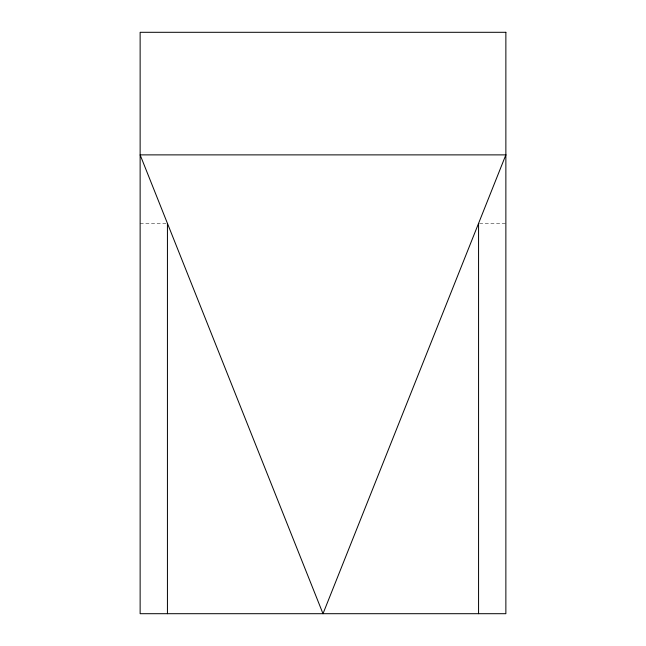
<?xml version="1.0" encoding="UTF-8"?>
<svg xmlns="http://www.w3.org/2000/svg" width="646" height="646" viewBox="0 0 646 646"><rect width="100%" height="100%" fill="white"/><g stroke="black" fill="none" stroke-linecap="round" stroke-linejoin="round"><path stroke-width="0.48" stroke-dasharray="3.23 2.42" d="M140.134 223.395L166.466 223.395M479.534 223.395L505.866 223.395"/><path stroke-width="0.97" d="M478.565 223.395L478.565 613.7M167.435 223.395L167.435 613.7M505.866 154.879L323 613.7L140.134 154.879L505.866 154.879M505.866 32.3L140.134 32.3L140.134 613.7L505.866 613.7L505.866 32.3"/></g></svg>
